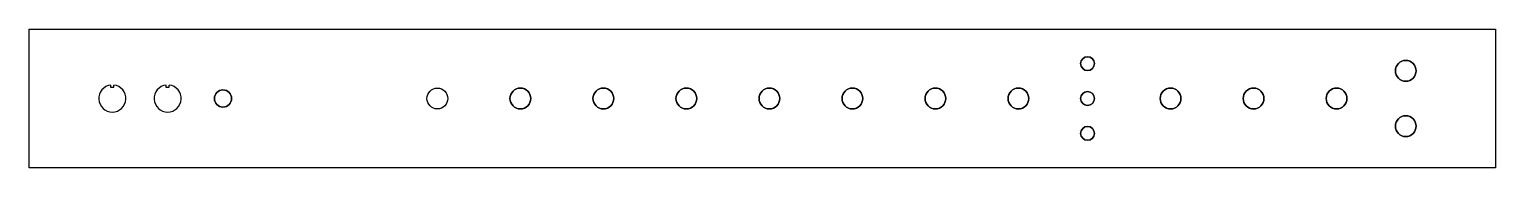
# Model space of a CAD drawing. Header units: inches. Extents: x 10.2 to 36.7, y 18.6 to 21.1.
import ezdxf

# ---------------------------------------------------------------- set-up
doc = ezdxf.new("R2010")
doc.units = ezdxf.units.IN
doc.header["$MEASUREMENT"] = 0

# ---------------------------------------------------------------- blocks, each defined once
blk = doc.blocks.new('power switches')
for p, q in [((9.926, 2.448), (9.926, 2.408)), ((9.926, 2.408), (9.985, 2.408)), ((9.985, 2.408), (9.985, 2.448)), ((10.926, 2.448), (10.926, 2.408)), ((10.926, 2.408), (10.985, 2.408)), ((10.985, 2.408), (10.985, 2.448))]:
    blk.add_line(p, q)
for centre in [(9.956, 2.205), (10.956, 2.205)]:
    blk.add_arc(centre, 0.245, 96.9392, 83.0608)

msp = doc.modelspace()

# ---------------------------------------------------------------- linework, layer by layer
msp.add_lwpolyline([(36.733, 18.644), (10.233, 18.644), (10.233, 21.144), (36.733, 21.144)], close=True)
at = {"extrusion": (0, -2e-16, -1)}
for centre in [(-29.358, 20.524), (-29.358, 19.894), (-29.358, 19.264)]:
    msp.add_circle(centre, 0.125, dxfattribs=at)
for centre, radius in [((29.358, 20.524), 0.125), ((35.108, 20.394), 0.188), ((13.733, 19.894), 0.156), ((17.608, 19.894), 0.188), ((19.108, 19.894), 0.188), ((20.608, 19.894), 0.188), ((22.108, 19.894), 0.188), ((23.608, 19.894), 0.188), ((25.108, 19.894), 0.188), ((26.608, 19.894), 0.188), ((28.108, 19.894), 0.188), ((29.358, 19.894), 0.125), ((30.858, 19.894), 0.188), ((32.358, 19.894), 0.188), ((33.858, 19.894), 0.188), ((29.358, 19.264), 0.125), ((35.108, 19.394), 0.188)]:
    msp.add_circle(centre, radius)
at = {"extrusion": (2e-16, 0, -1)}
for centre, radius in [((-35.108, 20.394), 0.188), ((-13.733, 19.894), 0.156), ((-19.108, 19.894), 0.188), ((-20.608, 19.894), 0.188), ((-22.108, 19.894), 0.188), ((-23.608, 19.894), 0.188), ((-25.108, 19.894), 0.188), ((-26.608, 19.894), 0.188), ((-28.108, 19.894), 0.188), ((-30.858, 19.894), 0.188), ((-32.358, 19.894), 0.188), ((-33.858, 19.894), 0.188), ((-35.108, 19.394), 0.188)]:
    msp.add_circle(centre, radius, dxfattribs=at)

# ---------------------------------------------------------------- block references
msp.add_blockref('power switches', (1.777, 17.689))

doc.saveas('drawing.dxf')
